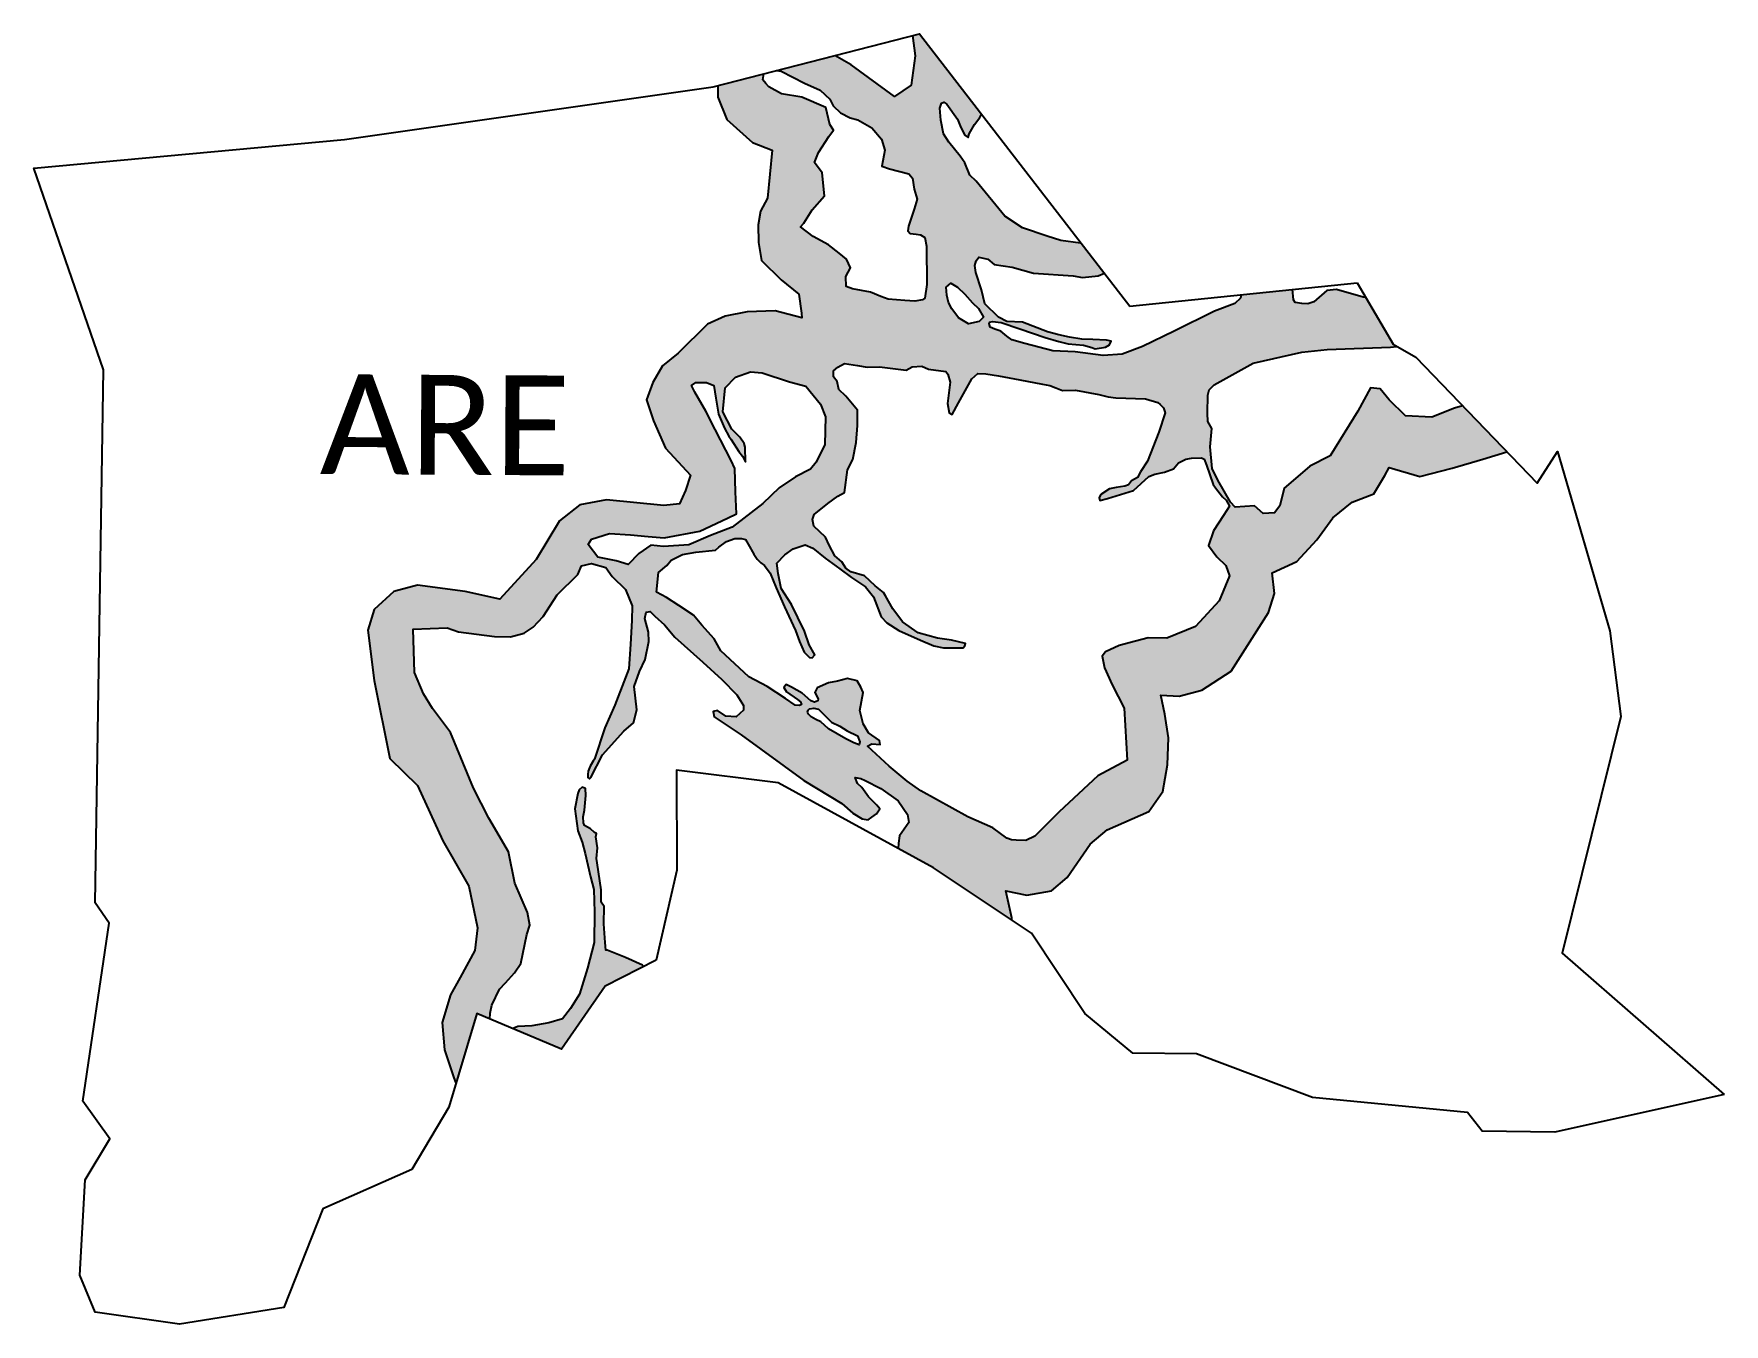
# Model space of a CAD drawing. Header units: metres. Extents: x 317918 to 319680, y 1887637 to 1888982.
import ezdxf

# ---------------------------------------------------------------- set-up
doc = ezdxf.new("R2010")
doc.units = ezdxf.units.M
for name, color, linetype in [('MANGROOVE BUFFER ZONE', 120, 'Continuous'), ('village', 3, 'Continuous'), ('VILLAGE NAME', 250, 'Continuous')]:
    doc.layers.add(name, color=color, linetype=linetype)
doc.styles.get("Standard").update_dxf_attribs({"font": 'simplex.shx'})

msp = doc.modelspace()

# ---------------------------------------------------------------- hatches: boundary and pattern name
at = {"layer": 'MANGROOVE BUFFER ZONE'}
h = msp.add_hatch(dxfattribs=at)
h.set_pattern_fill('GRASS', color=256)
h.paths.add_polyline_path([(319095.1, 1888192.4), (319099.8, 1888220.3), (319100.8, 1888248.5), (319097.2, 1888273), (319092.9, 1888292.9), (319111.9, 1888292), (319135.5, 1888298.1), (319166.1, 1888318), (319205, 1888379.2), (319211.2, 1888398.8), (319208.9, 1888420.3), (319234.5, 1888432.3), (319255.6, 1888454.8), (319272.1, 1888477.7), (319292.3, 1888494.1), (319314.8, 1888502.6), (319326.4, 1888522), (319331, 1888530.1), (319362.8, 1888520.9), (319396.4, 1888529.6), (319428.4, 1888538.8), (319453.5, 1888546.6), (319407.2, 1888594.6), (319399, 1888592.1), (319375.2, 1888582.7), (319347.8, 1888584.1), (319330.7, 1888600.8), (319321.6, 1888612.2), (319311.3, 1888613.1), (319298.2, 1888588.8), (319269.2, 1888542.2), (319248.1, 1888531.5), (319228.4, 1888514.5), (319221.3, 1888508.8), (319217, 1888490.3), (319211.5, 1888482.9), (319199.5, 1888482.2), (319190.6, 1888490.1), (319170.2, 1888489), (319165.5, 1888493.9), (319152.4, 1888516.9), (319146.5, 1888529.1), (319144.3, 1888551.7), (319146.1, 1888570.9), (319141.8, 1888578.1), (319141.4, 1888586.8), (319141.7, 1888605.4), (319143.1, 1888611), (319148.4, 1888616.5), (319164.1, 1888624.9), (319189.2, 1888638.9), (319239.9, 1888650.3), (319266.1, 1888653), (319332.3, 1888655.6), (319339, 1888656.3), (319335, 1888658.6), (319306.3, 1888707.7), (319303.8, 1888707.8), (319276.1, 1888715.6), (319265.9, 1888714.7), (319252.4, 1888702.9), (319246.2, 1888700.6), (319239.7, 1888701), (319232.8, 1888702.2), (319231.1, 1888705.1), (319230.1, 1888715.9), (319176.6, 1888710.4), (319175.8, 1888706.8), (319169.9, 1888701.2), (319148.9, 1888693.2), (319106.6, 1888672.2), (319073.6, 1888656.2), (319052.5, 1888648.4), (319032.6, 1888646.8), (319003.7, 1888650.9), (318980.3, 1888651.8), (318951.1, 1888659.4), (318937.6, 1888663.1), (318932.4, 1888667.2), (318926.2, 1888672.2), (318919.9, 1888674.2), (318915, 1888676.3), (318913.6, 1888681.5), (318917.4, 1888682.4), (318926.3, 1888681.2), (318945.8, 1888674.8), (318972.3, 1888665.8), (318986.6, 1888661.4), (318996.2, 1888658.9), (319012.2, 1888657.6), (319020.8, 1888655.4), (319024.5, 1888653.9), (319035.3, 1888655.7), (319039.2, 1888658), (319041.1, 1888661.9), (319036.1, 1888662.9), (319022, 1888663.6), (319010.6, 1888663.8), (318997.8, 1888665.9), (318986.5, 1888668.3), (318974.9, 1888671.6), (318948.5, 1888681.5), (318932.2, 1888682.2), (318923.5, 1888687), (318909.5, 1888700.9), (318905.9, 1888715.3), (318900.1, 1888733.4), (318899.1, 1888740.8), (318900.5, 1888745.6), (318903.2, 1888749.4), (318912.4, 1888747.3), (318919.1, 1888741.9), (318937.8, 1888738.9), (318960.2, 1888732.8), (319001.4, 1888730.1), (319011.2, 1888728.1), (319027.4, 1888730.1), (319034, 1888732.6), (319009.9, 1888763.8), (318988.8, 1888766.8), (318974.4, 1888771.4), (318948.7, 1888779.8), (318930.4, 1888792), (318900.4, 1888828.5), (318893.6, 1888835), (318888.7, 1888847.7), (318883.8, 1888854.8), (318872, 1888869.4), (318866.2, 1888878), (318863.5, 1888892.1), (318862.5, 1888904.8), (318864.1, 1888909.9), (318866.7, 1888911.1), (318869.8, 1888908.7), (318880.9, 1888893.4), (318884.3, 1888884.6), (318888.5, 1888876.7), (318891.9, 1888874.1), (318893.1, 1888878), (318898.8, 1888887.7), (318904.1, 1888895), (318905.9, 1888898.5), (318841.3, 1888982.2), (318834, 1888980.3), (318836.8, 1888959.2), (318832.7, 1888928.7), (318815.4, 1888917), (318770, 1888949.7), (318753.1, 1888959.6), (318691.9, 1888943.9), (318697.1, 1888943.4), (318721.4, 1888930.6), (318737.8, 1888923.4), (318747.9, 1888914.2), (318751.3, 1888907.3), (318758.9, 1888899.8), (318769.1, 1888894.5), (318777.1, 1888892.7), (318791.6, 1888884.3), (318801.6, 1888872.4), (318805, 1888861), (318802, 1888844.2), (318809.9, 1888841.4), (318830.2, 1888836.3), (318834.1, 1888831.7), (318835.6, 1888820.3), (318839, 1888810), (318835.7, 1888799.5), (318829.9, 1888781.6), (318829.1, 1888776.9), (318831.6, 1888773.9), (318837.8, 1888773.2), (318842.5, 1888772.7), (318846.8, 1888769.8), (318848.7, 1888760.8), (318849.1, 1888720.8), (318846.9, 1888706.7), (318844.6, 1888704.8), (318836.5, 1888703.5), (318825.9, 1888704.2), (318808.8, 1888705.7), (318801.1, 1888708.3), (318790.1, 1888713), (318771.4, 1888716.3), (318764.8, 1888718.7), (318764.6, 1888729.4), (318769.5, 1888738.2), (318765.2, 1888747.4), (318757.7, 1888753.6), (318746.6, 1888762.4), (318730.4, 1888770.8), (318717.3, 1888780.9), (318720.7, 1888785), (318729.5, 1888798.7), (318742.4, 1888813.3), (318740, 1888837.2), (318731.8, 1888848.2), (318736, 1888858.5), (318746.8, 1888875), (318751.6, 1888881.9), (318747.8, 1888887.8), (318743.7, 1888905.4), (318718.8, 1888916.3), (318697.3, 1888919.8), (318684.3, 1888927.1), (318681.2, 1888930.4), (318677.9, 1888934.4), (318678.9, 1888940.6), (318631, 1888928.3), (318631.1, 1888916), (318640.4, 1888892.9), (318667.1, 1888868.8), (318687.6, 1888860.9), (318682.8, 1888810.8), (318675.4, 1888797.2), (318673.2, 1888783), (318673.6, 1888764.7), (318676.7, 1888745.9), (318697.1, 1888725.8), (318715.4, 1888710.9), (318718.4, 1888691), (318718.6, 1888686.2), (318691, 1888693.3), (318661.6, 1888692.5), (318638.8, 1888688), (318620.4, 1888679.4), (318589.8, 1888649.3), (318573.5, 1888636.2), (318563.2, 1888618.7), (318556.8, 1888600.8), (318564.2, 1888578.7), (318576.5, 1888550.4), (318602.7, 1888522.1), (318597.5, 1888506.1), (318591.1, 1888492.2), (318574.9, 1888490.5), (318515, 1888496.5), (318487.3, 1888491.2), (318466.1, 1888474.6), (318441.8, 1888434.4), (318403.9, 1888393), (318367.7, 1888400.8), (318318.2, 1888407.5), (318293.3, 1888401), (318273, 1888382), (318266.2, 1888360.5), (318272.7, 1888308.3), (318289.3, 1888226.8), (318318.2, 1888198.7), (318344.4, 1888141.1), (318371.6, 1888093.9), (318380.5, 1888050.5), (318377.9, 1888026.8), (318362.6, 1887998.5), (318352.3, 1887980.6), (318343.9, 1887951.8), (318346.1, 1887923.2), (318355.4, 1887895), (318358.1, 1887888.4), (318380, 1887961), (318393.6, 1887955.3), (318393.8, 1887961.6), (318395.5, 1887969.7), (318403.5, 1887986.5), (318409.6, 1887993.1), (318419.2, 1888003.6), (318425.6, 1888013.2), (318432, 1888043.6), (318435.1, 1888053.2), (318432.6, 1888066.3), (318419.4, 1888097), (318412.9, 1888129.5), (318392.5, 1888164.7), (318376.5, 1888195.8), (318352.6, 1888254.1), (318333.8, 1888279.1), (318324.4, 1888294.2), (318314.8, 1888316.4), (318313.6, 1888361.6), (318349, 1888363.1), (318360.9, 1888359), (318398.2, 1888354), (318415.1, 1888353.6), (318429.1, 1888357.4), (318438.5, 1888363.6), (318449.2, 1888374.8), (318463.5, 1888397.5), (318485.3, 1888418.5), (318489.1, 1888427.6), (318499.3, 1888430.1), (318514.5, 1888425.8), (318521, 1888416.6), (318534.7, 1888402.9), (318541.7, 1888386), (318541.3, 1888370.8), (318540.1, 1888345.9), (318538.2, 1888320.4), (318534.9, 1888311.2), (318523.8, 1888282.4), (318513.3, 1888258.7), (318502.6, 1888226.2), (318501.6, 1888224.8), (318497.9, 1888218.9), (318496.1, 1888213.8), (318495.6, 1888210.1), (318495.5, 1888206.9), (318497.3, 1888205.7), (318498.8, 1888207.1), (318510.8, 1888230.8), (318533, 1888255.2), (318543.3, 1888264), (318546.5, 1888277.7), (318543.8, 1888301.9), (318549.6, 1888317.7), (318555.2, 1888330.1), (318559, 1888348.7), (318558.7, 1888358.5), (318554.9, 1888372.8), (318556.4, 1888379.3), (318560.7, 1888380), (318565.4, 1888375.3), (318575.4, 1888366.3), (318586.1, 1888353.5), (318615.5, 1888327.2), (318635.4, 1888309.2), (318650.8, 1888293.1), (318657.7, 1888282.2), (318657.9, 1888277.3), (318650.2, 1888270.2), (318639.4, 1888271.1), (318630.7, 1888276.8), (318626.2, 1888276), (318627.3, 1888270.4), (318655.3, 1888251.4), (318720.7, 1888203.8), (318760.2, 1888180), (318771.8, 1888170), (318781.6, 1888163.9), (318787.8, 1888162.9), (318791.7, 1888165.6), (318796.5, 1888169.2), (318800, 1888174.5), (318796.7, 1888178.4), (318788.3, 1888186.8), (318781.1, 1888196.8), (318776.7, 1888200.7), (318774.3, 1888207), (318780.1, 1888206), (318784.8, 1888204), (318801.1, 1888195.5), (318819, 1888182.6), (318828.7, 1888168.4), (318830.1, 1888160.1), (318820.6, 1888146.4), (318819.3, 1888138.7), (318819.1, 1888133), (318855.9, 1888112.8), (318937.6, 1888058.4), (318937.7, 1888060.9), (318931.4, 1888088.9), (318953.3, 1888084.3), (318978.9, 1888088.9), (318995.2, 1888102.8), (319019.2, 1888137.6), (319037, 1888152.5), (319080.2, 1888171.5)])
h.paths.add_polyline_path([(318987, 1888171.4), (318961.4, 1888146), (318952.2, 1888141.3), (318942.1, 1888141.7), (318937.3, 1888142.2), (318932.2, 1888144), (318917.8, 1888154.6), (318891.6, 1888166.1), (318842.8, 1888193.2), (318828.4, 1888203.4), (318809.6, 1888218.9), (318787.2, 1888239.8), (318791.7, 1888242.1), (318800.3, 1888241.5), (318799.7, 1888245.7), (318788.1, 1888253.6), (318782.7, 1888263.1), (318779.2, 1888277), (318782.6, 1888295.6), (318780.3, 1888301.3), (318776.2, 1888307.7), (318766.2, 1888310.4), (318756, 1888307.4), (318746.4, 1888305.8), (318734.7, 1888300.4), (318732.2, 1888295.7), (318735.7, 1888289.1), (318735.2, 1888287.1), (318731.9, 1888285.6), (318728, 1888286.9), (318719, 1888294.9), (318708, 1888301.1), (318702.2, 1888304), (318699.8, 1888300.9), (318702.5, 1888296.5), (318714.1, 1888288.5), (318717.3, 1888286.1), (318718.3, 1888283.3), (318716.3, 1888282.2), (318711.7, 1888282.5), (318701.5, 1888289.3), (318682.5, 1888301.8), (318663.3, 1888312.1), (318634.1, 1888339.2), (318627.4, 1888351.6), (318614.5, 1888365.9), (318605.8, 1888376.4), (318590.6, 1888386.5), (318577.7, 1888394.6), (318567.2, 1888400.1), (318569.4, 1888420.7), (318577.8, 1888428), (318582.6, 1888433.6), (318594.2, 1888439.5), (318608, 1888442.1), (318628.8, 1888444), (318632.2, 1888447.2), (318640, 1888453.2), (318648.7, 1888456.2), (318655.6, 1888456.3), (318660, 1888455.2), (318662.8, 1888450.3), (318668.6, 1888439.8), (318672.1, 1888434.5), (318676, 1888430.7), (318679.6, 1888428.1), (318685.8, 1888420.2), (318692, 1888404.8), (318700.7, 1888384.8), (318712.1, 1888360.4), (318716.3, 1888348.9), (318721.1, 1888337.8), (318726.6, 1888332), (318729.3, 1888331.9), (318732.1, 1888334.9), (318726.3, 1888345.4), (318721.5, 1888359.7), (318714.4, 1888373.9), (318707.9, 1888387.5), (318697.2, 1888404.2), (318693.9, 1888419.8), (318692.6, 1888430.4), (318701.1, 1888439.2), (318709.5, 1888445.4), (318722, 1888449.7), (318730.2, 1888446.1), (318743, 1888435.6), (318758.2, 1888424.5), (318770.5, 1888415.5), (318785.1, 1888405.7), (318793.2, 1888395.3), (318801.5, 1888374.4), (318807.2, 1888368.4), (318819.6, 1888360.2), (318842.5, 1888350.2), (318856.4, 1888344.3), (318866.3, 1888342.1), (318876.2, 1888342.1), (318886.9, 1888342.1), (318888.6, 1888344.3), (318889.4, 1888346.6), (318874.5, 1888350.3), (318860, 1888352.3), (318840, 1888357.8), (318823.7, 1888369.2), (318813.4, 1888382.7), (318806, 1888396.3), (318803.7, 1888400), (318795.1, 1888406.7), (318784, 1888417.4), (318769.8, 1888421.4), (318764.6, 1888425.2), (318760.5, 1888431.8), (318752.9, 1888438.2), (318747.3, 1888449.2), (318743.2, 1888457.5), (318731.2, 1888469), (318729.8, 1888476.1), (318731.4, 1888481.3), (318745.8, 1888492.7), (318756.2, 1888500.4), (318763, 1888504.2), (318766.1, 1888527.6), (318771.9, 1888538.4), (318775.4, 1888556.1), (318776.8, 1888573.9), (318776.8, 1888590), (318764.6, 1888604.4), (318757.2, 1888611.4), (318755.6, 1888619.8), (318751.8, 1888624.8), (318751.5, 1888630.9), (318756.2, 1888634.7), (318763.2, 1888638.6), (318776.7, 1888636.6), (318786.7, 1888634.6), (318799.7, 1888635), (318827.3, 1888631.7), (318833.7, 1888635), (318843.9, 1888635.8), (318850.8, 1888632.8), (318868.7, 1888630.3), (318870.7, 1888627.5), (318873.2, 1888619.2), (318870.6, 1888597), (318872.4, 1888587), (318875.2, 1888585.3), (318882, 1888597.6), (318896, 1888622.6), (318902.1, 1888628.3), (318910.5, 1888627.7), (318923.8, 1888625.8), (318945.9, 1888621.7), (318969.6, 1888617), (318977, 1888615.5), (318983.4, 1888613.2), (318990.3, 1888610.6), (319004, 1888610.9), (319028.4, 1888606.1), (319037.8, 1888604), (319045.8, 1888602.9), (319076.8, 1888601.9), (319089.7, 1888597.9), (319092.2, 1888595.9), (319095.7, 1888592.4), (319097.4, 1888587.2), (319090.9, 1888567.1), (319078.8, 1888536.9), (319071.6, 1888525.5), (319068.4, 1888519.6), (319062.4, 1888516.2), (319059.2, 1888512), (319055.3, 1888510.6), (319046.2, 1888509.5), (319039.4, 1888508.1), (319030.3, 1888502), (319028.7, 1888498.8), (319029.4, 1888495.7), (319037.3, 1888497.9), (319064.2, 1888506.1), (319080.2, 1888520.9), (319086.6, 1888523.2), (319096.7, 1888525.3), (319106.2, 1888528.9), (319111.3, 1888534.9), (319118.8, 1888538.8), (319124.9, 1888539.9), (319135.1, 1888540.3), (319137.9, 1888538.8), (319140.4, 1888532.6), (319147.4, 1888512.6), (319149.7, 1888509), (319157, 1888499.5), (319160.9, 1888496.2), (319164.4, 1888489.8), (319158.2, 1888480.1), (319147.7, 1888464), (319142.5, 1888449), (319151.3, 1888437), (319160.7, 1888427.9), (319164.4, 1888417.2), (319153.6, 1888391.2), (319129, 1888364.6), (319099.2, 1888352.3), (319079.7, 1888352.7), (319066.3, 1888349), (319049.5, 1888344.6), (319035.3, 1888338.2), (319031.8, 1888333.6), (319034.3, 1888321.5), (319042, 1888303.6), (319054.5, 1888279.2), (319057.8, 1888225.1), (319027.2, 1888208.9)], flags=16)
h.paths.add_polyline_path([(318778.5, 1888241), (318772.9, 1888243.1), (318764.4, 1888247.2), (318746.5, 1888257.8), (318738.6, 1888265.1), (318733.3, 1888267.6), (318728.5, 1888270.3), (318725.5, 1888273), (318724.6, 1888275.3), (318725.2, 1888277.4), (318726.5, 1888278.8), (318731.2, 1888279.5), (318736.2, 1888278.3), (318749.6, 1888264.9), (318758.1, 1888260.4), (318765.9, 1888255.8), (318776.8, 1888250.5), (318779.2, 1888244.4)], flags=16)
h.paths.add_polyline_path([(318727.7, 1888528.5), (318712.2, 1888520.6), (318695.2, 1888508.9), (318678.1, 1888492.5), (318646, 1888468.1), (318623.6, 1888459.4), (318601, 1888449.5), (318574.6, 1888448), (318561.3, 1888449.3), (318548.8, 1888440.4), (318537.8, 1888429.1), (318525.2, 1888433), (318505.9, 1888436.8), (318496, 1888449.9), (318499.5, 1888455.5), (318518, 1888461.4), (318540.1, 1888460.1), (318558.5, 1888458.1), (318575.2, 1888457), (318612.5, 1888463.8), (318641.3, 1888477.2), (318650.4, 1888482), (318649.4, 1888504.8), (318648.8, 1888529), (318645.1, 1888537.5), (318628.3, 1888569.7), (318618.5, 1888588.9), (318607, 1888608.8), (318603.7, 1888615.8), (318608, 1888618.8), (318619.4, 1888618.9), (318626.9, 1888615.5), (318628.9, 1888602.6), (318631.8, 1888585.6), (318638.2, 1888571), (318642.6, 1888563), (318644.9, 1888559.2), (318652.9, 1888546.7), (318656.8, 1888542.1), (318660, 1888536), (318659.7, 1888551.2), (318658.4, 1888555.3), (318654.1, 1888561.8), (318645.8, 1888570), (318636.4, 1888588.3), (318638.6, 1888613.2), (318649.6, 1888624.3), (318665.3, 1888630), (318677.4, 1888628.9), (318705.8, 1888619.3), (318722.9, 1888615), (318738.2, 1888596.3), (318743.2, 1888582.9), (318742.5, 1888554), (318733.6, 1888535.7)], flags=16)
h.paths.add_polyline_path([(318892.4, 1888680), (318882, 1888686.2), (318874.9, 1888695.4), (318871.6, 1888702.3), (318869.9, 1888709.8), (318869.2, 1888718), (318873.8, 1888722.3), (318881, 1888718.3), (318888.6, 1888710.8), (318896.5, 1888701.7), (318902.7, 1888695.8), (318907.9, 1888687), (318903.4, 1888682.5)], flags=16)
h.paths.add_polyline_path([(318554, 1888010.2), (318552.7, 1888011.5), (318534.7, 1888019.6), (318515.9, 1888027), (318514.2, 1888027.1), (318513.6, 1888035.1), (318512.2, 1888054.5), (318512.6, 1888072.5), (318509.4, 1888077.3), (318509.6, 1888090.1), (318505.2, 1888118.2), (318504.7, 1888122.5), (318505.5, 1888133.7), (318503.9, 1888145.2), (318504.5, 1888148.6), (318502.5, 1888149.8), (318498.5, 1888153.4), (318492.2, 1888156.9), (318491.1, 1888159.9), (318490.8, 1888166.2), (318492.2, 1888173.1), (318493.6, 1888188.4), (318493.1, 1888195.5), (318489.6, 1888197), (318486.4, 1888194.3), (318485.3, 1888190.4), (318481.9, 1888174.5), (318485.1, 1888151.4), (318489.6, 1888139.5), (318492.9, 1888128), (318498.3, 1888103.5), (318502, 1888090.3), (318502.6, 1888066.7), (318502.2, 1888035.2), (318495.3, 1888008.4), (318486.8, 1887981.3), (318477.5, 1887966.4), (318469.2, 1887955.5), (318454.8, 1887951.4), (318437.2, 1887948.3), (318422.7, 1887947.6), (318417.3, 1887945.3), (318468.3, 1887923.9), (318513.8, 1887989.7)], flags=17)

# ---------------------------------------------------------------- linework, layer by layer
at = {"color": 3, "flags": 128}
for points in [[(319060.4, 1888698.5), (319297.5, 1888722.8)], [(319297.5, 1888722.8), (319335, 1888658.6)]]:
    msp.add_lwpolyline(points, dxfattribs=at)
at = {"layer": 'MANGROOVE BUFFER ZONE', "flags": 128}
for points in [[(318834, 1888980.3), (318836.8, 1888959.2), (318832.7, 1888928.7), (318815.4, 1888917), (318770, 1888949.7), (318753.1, 1888959.6)], [(318691.9, 1888943.9), (318697.1, 1888943.4), (318721.4, 1888930.6), (318737.8, 1888923.4), (318747.9, 1888914.2), (318751.3, 1888907.3), (318758.9, 1888899.8), (318769.1, 1888894.5), (318777.1, 1888892.7), (318791.6, 1888884.3), (318801.6, 1888872.4), (318805, 1888861), (318802, 1888844.2), (318809.9, 1888841.4), (318830.2, 1888836.3), (318834.1, 1888831.7), (318835.6, 1888820.3), (318839, 1888810), (318835.7, 1888799.5), (318829.9, 1888781.6), (318829.1, 1888776.9), (318831.6, 1888773.9), (318837.8, 1888773.2), (318842.5, 1888772.7), (318846.8, 1888769.8), (318848.7, 1888760.8), (318849.1, 1888720.8), (318846.9, 1888706.7), (318844.6, 1888704.8), (318836.5, 1888703.5), (318825.9, 1888704.2), (318808.8, 1888705.7), (318801.1, 1888708.3), (318790.1, 1888713), (318771.4, 1888716.3), (318764.8, 1888718.7), (318764.6, 1888729.4), (318769.5, 1888738.2), (318765.2, 1888747.4), (318757.7, 1888753.6), (318746.6, 1888762.4), (318730.4, 1888770.8), (318717.3, 1888780.9), (318720.7, 1888785), (318729.5, 1888798.7), (318742.4, 1888813.3), (318740, 1888837.2), (318731.8, 1888848.2), (318736, 1888858.5), (318746.8, 1888875), (318751.6, 1888881.9), (318747.8, 1888887.8), (318743.7, 1888905.4), (318718.8, 1888916.3), (318697.3, 1888919.8), (318684.3, 1888927.1), (318681.2, 1888930.4), (318677.9, 1888934.4), (318678.9, 1888940.5), (318679.1, 1888940.6)], [(318631, 1888928.3), (318631.1, 1888916), (318640.4, 1888892.9), (318667.1, 1888868.8), (318687.6, 1888860.9), (318682.8, 1888810.8), (318675.4, 1888797.2), (318673.2, 1888783), (318673.6, 1888764.7), (318676.7, 1888745.9), (318697.1, 1888725.8), (318715.4, 1888710.9), (318718.4, 1888691), (318718.6, 1888686.2), (318691, 1888693.3), (318661.6, 1888692.5), (318638.8, 1888688), (318620.4, 1888679.4), (318589.8, 1888649.3), (318573.5, 1888636.2), (318563.2, 1888618.7), (318556.8, 1888600.8), (318564.2, 1888578.7), (318576.5, 1888550.4), (318602.7, 1888522.1), (318597.5, 1888506.1), (318591.1, 1888492.2), (318574.9, 1888490.5), (318515, 1888496.5), (318487.3, 1888491.2), (318466.1, 1888474.6), (318441.8, 1888434.4), (318403.9, 1888393), (318367.7, 1888400.8), (318318.2, 1888407.5), (318293.3, 1888401), (318273, 1888382), (318266.2, 1888360.5), (318272.7, 1888308.3), (318289.3, 1888226.8), (318318.2, 1888198.7), (318344.4, 1888141.1), (318371.6, 1888093.9), (318380.5, 1888050.5), (318377.9, 1888026.8), (318362.6, 1887998.5), (318352.3, 1887980.6), (318343.9, 1887951.8), (318346.1, 1887923.2), (318355.4, 1887895), (318358.1, 1887888.4)], [(319009.9, 1888763.9), (319009.2, 1888763.9), (318988.8, 1888766.8), (318974.4, 1888771.4), (318948.7, 1888779.8), (318930.4, 1888792), (318900.4, 1888828.5), (318893.6, 1888835), (318888.7, 1888847.7), (318883.8, 1888854.8), (318872, 1888869.4), (318866.2, 1888878), (318863.5, 1888892.1), (318862.5, 1888904.8), (318864.1, 1888909.9), (318866.7, 1888911.1), (318869.8, 1888908.7), (318880.9, 1888893.4), (318884.3, 1888884.6), (318888.5, 1888876.7), (318891.9, 1888874.1), (318893.1, 1888878), (318898.8, 1888887.7), (318904.1, 1888895), (318905.9, 1888898.5)], [(319176.6, 1888710.4), (319175.8, 1888706.8), (319169.9, 1888701.2), (319148.9, 1888693.2), (319106.6, 1888672.2), (319073.6, 1888656.2), (319052.5, 1888648.4), (319032.6, 1888646.8), (319003.7, 1888650.9), (318980.3, 1888651.8), (318951.1, 1888659.4), (318937.6, 1888663.1), (318932.4, 1888667.2), (318926.2, 1888672.2), (318919.9, 1888674.2), (318915, 1888676.3), (318914, 1888680.2), (318914.4, 1888681.7), (318917.4, 1888682.4), (318926.3, 1888681.2), (318945.8, 1888674.8), (318972.3, 1888665.8), (318986.6, 1888661.4), (318996.2, 1888658.9), (319012.2, 1888657.6), (319020.8, 1888655.4), (319024.5, 1888653.9), (319035.3, 1888655.7), (319039.2, 1888658), (319041.1, 1888661.9), (319036.1, 1888662.9), (319022, 1888663.6), (319010.6, 1888663.8), (318997.8, 1888665.9), (318986.5, 1888668.3), (318974.9, 1888671.6), (318948.5, 1888681.5), (318932.2, 1888682.2), (318923.5, 1888687), (318909.5, 1888700.9), (318905.9, 1888715.3), (318900.1, 1888733.4), (318899.1, 1888740.8), (318900.5, 1888745.6), (318903.2, 1888749.4), (318912.4, 1888747.3), (318919.1, 1888741.9), (318937.8, 1888738.9), (318960.2, 1888732.8), (319001.4, 1888730.1), (319011.2, 1888728.1), (319027.4, 1888730.1), (319034, 1888732.6)], [(319306.3, 1888707.7), (319303.8, 1888707.8), (319276.1, 1888715.6), (319265.9, 1888714.7), (319252.4, 1888702.9), (319246.2, 1888700.6), (319239.7, 1888701), (319232.8, 1888702.2), (319231.1, 1888705.1), (319230.1, 1888716.1)], [(319407.2, 1888594.6), (319399, 1888592.1), (319375.2, 1888582.7), (319347.8, 1888584.1), (319330.7, 1888600.8), (319321.6, 1888612.2), (319311.3, 1888613.1), (319298.2, 1888588.8), (319269.2, 1888542.2), (319248.1, 1888531.5), (319228.4, 1888514.5), (319221.3, 1888508.8), (319217, 1888490.3), (319211.5, 1888482.9), (319199.5, 1888482.2), (319190.6, 1888490.1), (319170.2, 1888489), (319165.5, 1888493.9), (319152.4, 1888516.9), (319146.5, 1888529.1), (319144.3, 1888551.7), (319146.1, 1888570.9), (319141.8, 1888578.1), (319141.4, 1888586.8), (319141.7, 1888605.4), (319143.1, 1888611), (319148.4, 1888616.5), (319164.1, 1888624.9), (319189.2, 1888638.9), (319239.9, 1888650.3), (319266.1, 1888653), (319332.3, 1888655.6), (319339, 1888656.3)], [(318937.6, 1888058.4), (318937.7, 1888060.9), (318931.4, 1888088.9), (318953.3, 1888084.3), (318978.9, 1888088.9), (318995.2, 1888102.8), (319019.2, 1888137.6), (319037, 1888152.5), (319080.2, 1888171.5), (319095.1, 1888192.4), (319099.8, 1888220.3), (319100.8, 1888248.5), (319097.2, 1888273), (319092.9, 1888292.9), (319111.9, 1888292), (319135.5, 1888298.1), (319166.1, 1888318), (319205, 1888379.2), (319211.2, 1888398.8), (319208.9, 1888420.3), (319234.5, 1888432.3), (319255.6, 1888454.8), (319272.1, 1888477.7), (319292.3, 1888494.1), (319314.8, 1888502.6), (319326.4, 1888522), (319331, 1888530.1), (319362.8, 1888520.9), (319396.4, 1888529.6), (319428.4, 1888538.8), (319453.5, 1888546.6)], [(318393.6, 1887955.3), (318393.8, 1887961.6), (318395.5, 1887969.7), (318403.5, 1887986.5), (318409.6, 1887993.1), (318419.2, 1888003.6), (318425.6, 1888013.2), (318432, 1888043.6), (318435.1, 1888053.2), (318432.6, 1888066.3), (318419.4, 1888097), (318412.9, 1888129.5), (318392.5, 1888164.7), (318376.5, 1888195.8), (318352.6, 1888254.1), (318333.8, 1888279.1), (318324.4, 1888294.2), (318314.8, 1888316.4), (318313.6, 1888361.6), (318349, 1888363.1), (318360.9, 1888359), (318398.2, 1888354), (318415.1, 1888353.6), (318429.1, 1888357.4), (318438.5, 1888363.6), (318449.2, 1888374.8), (318463.5, 1888397.5), (318485.3, 1888418.5), (318489.1, 1888427.6), (318499.3, 1888430.1), (318514.5, 1888425.8), (318521, 1888416.6), (318534.7, 1888402.9), (318541.7, 1888386), (318541.3, 1888370.8), (318540.1, 1888345.9), (318538.2, 1888320.4), (318534.9, 1888311.2), (318523.8, 1888282.4), (318513.3, 1888258.7), (318502.6, 1888226.2), (318501.6, 1888224.8), (318497.9, 1888218.9), (318496.1, 1888213.8), (318495.6, 1888210.1), (318495.5, 1888206.9), (318497.3, 1888205.7), (318498.8, 1888207.1), (318510.8, 1888230.8), (318533, 1888255.2), (318543.3, 1888264), (318546.5, 1888277.7), (318543.8, 1888301.9), (318549.6, 1888317.7), (318555.2, 1888330.1), (318559, 1888348.7), (318558.7, 1888358.5), (318554.9, 1888372.8), (318556.4, 1888379.3), (318560.7, 1888380), (318565.4, 1888375.3), (318575.4, 1888366.3), (318586.1, 1888353.5), (318615.5, 1888327.2), (318635.4, 1888309.2), (318650.8, 1888293.1), (318657.7, 1888282.2), (318657.9, 1888277.3), (318650.2, 1888270.2), (318639.4, 1888271.1), (318630.7, 1888276.8), (318626.2, 1888276), (318627.3, 1888270.4), (318655.3, 1888251.4), (318720.7, 1888203.8), (318760.2, 1888180), (318771.8, 1888170), (318781.6, 1888163.9), (318787.8, 1888162.9), (318791.7, 1888165.6), (318796.5, 1888169.2), (318800, 1888174.5), (318796.7, 1888178.4), (318788.3, 1888186.8), (318781.1, 1888196.8), (318776.7, 1888200.7), (318774.3, 1888207), (318780.1, 1888206), (318784.8, 1888204), (318801.1, 1888195.5), (318819, 1888182.6), (318828.7, 1888168.4), (318830.1, 1888160.1), (318820.6, 1888146.4), (318819.3, 1888138.7), (318819.1, 1888133)], [(318554, 1888010.2), (318552.7, 1888011.5), (318534.7, 1888019.6), (318515.9, 1888027), (318514.2, 1888027.1), (318513.6, 1888035.1), (318512.2, 1888054.5), (318512.6, 1888072.5), (318509.4, 1888077.3), (318509.6, 1888090.1), (318505.2, 1888118.2), (318504.7, 1888122.5), (318505.5, 1888133.7), (318503.9, 1888145.2), (318504.5, 1888148.6), (318502.5, 1888149.8), (318498.5, 1888153.4), (318492.2, 1888156.9), (318491.1, 1888159.9), (318490.8, 1888166.2), (318492.2, 1888173.1), (318493.6, 1888188.4), (318493.1, 1888195.5), (318489.6, 1888197), (318486.4, 1888194.3), (318485.3, 1888190.4), (318481.9, 1888174.5), (318485.1, 1888151.4), (318489.6, 1888139.5), (318492.9, 1888128), (318498.3, 1888103.5), (318502, 1888090.3), (318502.6, 1888066.7), (318502.2, 1888035.2), (318495.3, 1888008.4), (318486.8, 1887981.3), (318477.5, 1887966.4), (318469.2, 1887955.5), (318454.8, 1887951.4), (318437.2, 1887948.3), (318422.7, 1887947.6), (318417.3, 1887945.3)]]:
    msp.add_lwpolyline(points, dxfattribs=at)
for points in [[(318882, 1888686.2), (318874.9, 1888695.4), (318871.6, 1888702.3), (318869.9, 1888709.8), (318869.2, 1888718), (318873.8, 1888722.3), (318881, 1888718.3), (318888.6, 1888710.8), (318896.5, 1888701.7), (318902.7, 1888695.8), (318907.9, 1888687), (318903.4, 1888682.5), (318892.4, 1888680)], [(318567.2, 1888400.1), (318569.4, 1888420.7), (318577.8, 1888428), (318582.6, 1888433.6), (318594.2, 1888439.5), (318608, 1888442.1), (318628.8, 1888444), (318632.2, 1888447.2), (318640, 1888453.2), (318648.7, 1888456.2), (318655.6, 1888456.3), (318660, 1888455.2), (318662.8, 1888450.3), (318668.6, 1888439.8), (318672.1, 1888434.5), (318676, 1888430.7), (318679.6, 1888428.1), (318685.8, 1888420.2), (318692, 1888404.8), (318700.7, 1888384.8), (318712.1, 1888360.4), (318716.3, 1888348.9), (318721.1, 1888337.8), (318726.6, 1888332), (318729.3, 1888331.9), (318732.1, 1888334.9), (318726.3, 1888345.4), (318721.5, 1888359.7), (318714.4, 1888373.9), (318707.9, 1888387.5), (318697.2, 1888404.2), (318693.9, 1888419.8), (318692.6, 1888430.4), (318701.1, 1888439.2), (318709.5, 1888445.4), (318722, 1888449.7), (318730.2, 1888446.1), (318743, 1888435.6), (318758.2, 1888424.5), (318770.5, 1888415.5), (318785.1, 1888405.7), (318793.2, 1888395.3), (318801.5, 1888374.4), (318807.2, 1888368.4), (318819.6, 1888360.2), (318842.5, 1888350.2), (318856.4, 1888344.3), (318866.3, 1888342.1), (318876.2, 1888342.1), (318886.9, 1888342.1), (318888.6, 1888344.3), (318889.4, 1888346.6), (318874.5, 1888350.3), (318860, 1888352.3), (318840, 1888357.8), (318823.7, 1888369.2), (318813.4, 1888382.7), (318806, 1888396.3), (318803.7, 1888400), (318795.1, 1888406.7), (318784, 1888417.4), (318769.8, 1888421.4), (318764.6, 1888425.2), (318760.5, 1888431.8), (318752.9, 1888438.2), (318747.3, 1888449.2), (318743.2, 1888457.5), (318731.2, 1888469), (318729.8, 1888476.1), (318731.4, 1888481.3), (318745.8, 1888492.7), (318756.2, 1888500.4), (318763, 1888504.2), (318766.1, 1888527.6), (318771.9, 1888538.4), (318775.4, 1888556.1), (318776.8, 1888573.9), (318776.8, 1888590), (318764.6, 1888604.4), (318757.2, 1888611.4), (318755.6, 1888619.8), (318751.8, 1888624.8), (318751.5, 1888630.9), (318756.2, 1888634.7), (318763.2, 1888638.6), (318776.7, 1888636.6), (318786.7, 1888634.6), (318799.7, 1888635), (318827.3, 1888631.7), (318833.7, 1888635), (318843.9, 1888635.8), (318850.8, 1888632.8), (318868.7, 1888630.3), (318870.7, 1888627.5), (318873.2, 1888619.2), (318870.6, 1888597), (318872.4, 1888587), (318875.2, 1888585.3), (318882, 1888597.6), (318896, 1888622.6), (318902.1, 1888628.3), (318910.5, 1888627.7), (318923.8, 1888625.8), (318945.9, 1888621.7), (318969.6, 1888617), (318977, 1888615.5), (318983.4, 1888613.2), (318990.3, 1888610.6), (319004, 1888610.9), (319028.4, 1888606.1), (319037.8, 1888604), (319045.8, 1888602.9), (319076.8, 1888601.9), (319089.7, 1888597.9), (319092.2, 1888595.9), (319095.7, 1888592.4), (319097.4, 1888587.2), (319090.9, 1888567.1), (319078.8, 1888536.9), (319071.6, 1888525.5), (319068.4, 1888519.6), (319062.4, 1888516.2), (319059.2, 1888512), (319055.3, 1888510.6), (319046.2, 1888509.5), (319039.4, 1888508.1), (319030.3, 1888502), (319028.7, 1888498.8), (319029.4, 1888495.7), (319037.3, 1888497.9), (319064.2, 1888506.1), (319080.2, 1888520.9), (319086.6, 1888523.2), (319096.7, 1888525.3), (319106.2, 1888528.9), (319111.3, 1888534.9), (319118.8, 1888538.8), (319124.9, 1888539.9), (319135.1, 1888540.3), (319137.9, 1888538.8), (319140.4, 1888532.6), (319147.4, 1888512.6), (319149.7, 1888509), (319157, 1888499.5), (319160.9, 1888496.2), (319164.4, 1888489.8), (319158.2, 1888480.1), (319147.7, 1888464), (319142.5, 1888449), (319151.3, 1888437), (319160.7, 1888427.9), (319164.4, 1888417.2), (319153.6, 1888391.2), (319129, 1888364.6), (319099.2, 1888352.3), (319079.7, 1888352.7), (319066.3, 1888349), (319049.5, 1888344.6), (319035.3, 1888338.2), (319031.8, 1888333.6), (319034.3, 1888321.5), (319042, 1888303.6), (319054.5, 1888279.2), (319057.8, 1888225.1), (319027.2, 1888208.9), (318987, 1888171.4), (318961.4, 1888146), (318952.2, 1888141.3), (318942.1, 1888141.7), (318937.3, 1888142.2), (318932.2, 1888144), (318917.8, 1888154.6), (318891.6, 1888166.1), (318842.8, 1888193.2), (318828.4, 1888203.4), (318809.6, 1888218.9), (318787.2, 1888239.8), (318791.7, 1888242.1), (318800.3, 1888241.5), (318799.7, 1888245.7), (318788.1, 1888253.6), (318782.7, 1888263.1), (318779.2, 1888277), (318782.6, 1888295.6), (318780.3, 1888301.3), (318776.2, 1888307.7), (318766.2, 1888310.4), (318756, 1888307.4), (318746.4, 1888305.8), (318734.7, 1888300.4), (318732.2, 1888295.7), (318735.7, 1888289.1), (318735.2, 1888287.1), (318731.9, 1888285.6), (318728, 1888286.9), (318719, 1888294.9), (318708, 1888301.1), (318702.2, 1888304), (318699.8, 1888300.9), (318702.5, 1888296.5), (318714.1, 1888288.5), (318717.3, 1888286.1), (318718.3, 1888283.3), (318716.3, 1888282.2), (318711.7, 1888282.5), (318701.5, 1888289.3), (318682.5, 1888301.8), (318663.3, 1888312.1), (318634.1, 1888339.2), (318627.4, 1888351.6), (318614.5, 1888365.9), (318605.8, 1888376.4), (318590.6, 1888386.5), (318577.7, 1888394.6)], [(318505.9, 1888436.8), (318496, 1888449.9), (318499.5, 1888455.5), (318518, 1888461.4), (318540.1, 1888460.1), (318558.5, 1888458.1), (318575.2, 1888457), (318612.5, 1888463.8), (318641.3, 1888477.2), (318650.4, 1888482), (318649.4, 1888504.8), (318648.8, 1888529), (318645.1, 1888537.5), (318628.3, 1888569.7), (318618.5, 1888588.9), (318607, 1888608.8), (318603.7, 1888615.8), (318608, 1888618.8), (318619.4, 1888618.9), (318626.9, 1888615.5), (318628.9, 1888602.6), (318631.8, 1888585.6), (318638.2, 1888571), (318642.6, 1888563), (318644.9, 1888559.2), (318652.9, 1888546.7), (318656.8, 1888542.1), (318660, 1888536), (318659.7, 1888551.2), (318658.4, 1888555.3), (318654.1, 1888561.8), (318645.8, 1888570), (318636.4, 1888588.3), (318638.6, 1888613.2), (318649.6, 1888624.3), (318665.3, 1888630), (318677.4, 1888628.9), (318705.8, 1888619.3), (318722.9, 1888615), (318738.2, 1888596.3), (318743.2, 1888582.9), (318742.5, 1888554), (318733.6, 1888535.7), (318727.7, 1888528.5), (318712.2, 1888520.6), (318695.2, 1888508.9), (318678.1, 1888492.5), (318646, 1888468.1), (318623.6, 1888459.4), (318601, 1888449.5), (318574.6, 1888448), (318561.3, 1888449.3), (318548.8, 1888440.4), (318537.8, 1888429.1), (318525.2, 1888433)], [(318724.6, 1888275.3), (318725.2, 1888277.4), (318726.5, 1888278.8), (318731.2, 1888279.5), (318736.2, 1888278.3), (318749.6, 1888264.9), (318758.1, 1888260.4), (318765.9, 1888255.8), (318776.8, 1888250.5), (318779.2, 1888244.4), (318778.5, 1888241), (318772.9, 1888243.1), (318764.4, 1888247.2), (318746.5, 1888257.8), (318738.6, 1888265.1), (318733.3, 1888267.6), (318728.5, 1888270.3), (318725.5, 1888273)]]:
    msp.add_lwpolyline(points, close=True, dxfattribs=at)
at = {"layer": 'village', "color": 3}
for points in [[(319680.1, 1887876.5, 0), (319503.6, 1887837.3, 0), (319427.9, 1887838.4, 0), (319412.5, 1887857.9, 0), (319251.1, 1887873.4, 0), (319130, 1887919, 0), (319063.7, 1887919.7, 0), (319013.7, 1887961.1, 0), (318957.9, 1888044.9, 0), (318855.9, 1888112.8, 0), (318693.9, 1888201.6, 0), (318588, 1888214.8, 0), (318588.3, 1888110.5, 0), (318566.9, 1888016.7, 0), (318513.8, 1887989.7, 0), (318468.3, 1887923.9, 0), (318380, 1887961, 0), (318350.7, 1887863.5, 0), (318312.1, 1887798.4, 0), (318219.4, 1887757.6, 0), (318178.6, 1887654.7, 0), (318069.9, 1887637.3, 0), (317981.9, 1887649.8, 0), (317966.1, 1887688.4, 0), (317971.7, 1887787.8, 0), (317997.3, 1887830.6, 0), (317969.1, 1887869.7, 0), (317996.6, 1888055.3, 0), (317982.1, 1888076.4, 0), (317990.7, 1888632, 0), (317918.1, 1888842, 0), (318241.8, 1888872, 0), (318626.4, 1888927.1, 0), (318841.3, 1888982.2, 0), (319060.4, 1888698.5, 0)], [(319335, 1888658.6, 0), (319358.5, 1888645, 0), (319485.1, 1888513.8, 0), (319506.5, 1888547, 0), (319560.9, 1888360.1, 0), (319572.2, 1888270.8, 0), (319511.3, 1888023.9, 0), (319680.1, 1887876.5, 0)]]:
    msp.add_polyline3d(points, dxfattribs=at)

# ---------------------------------------------------------------- texts
at = {"layer": 'VILLAGE NAME', "insert": (318216.6, 1888627.4), "char_height": 104.042, "attachment_point": 1, "rotation": 359.6762}
msp.add_mtext_dynamic_manual_height_columns('{\\fCalibri|b0|i0|c0|p34;ARE}', width=756.865, gutter_width=520.2, heights=[0], dxfattribs=at)

doc.saveas('drawing.dxf')
